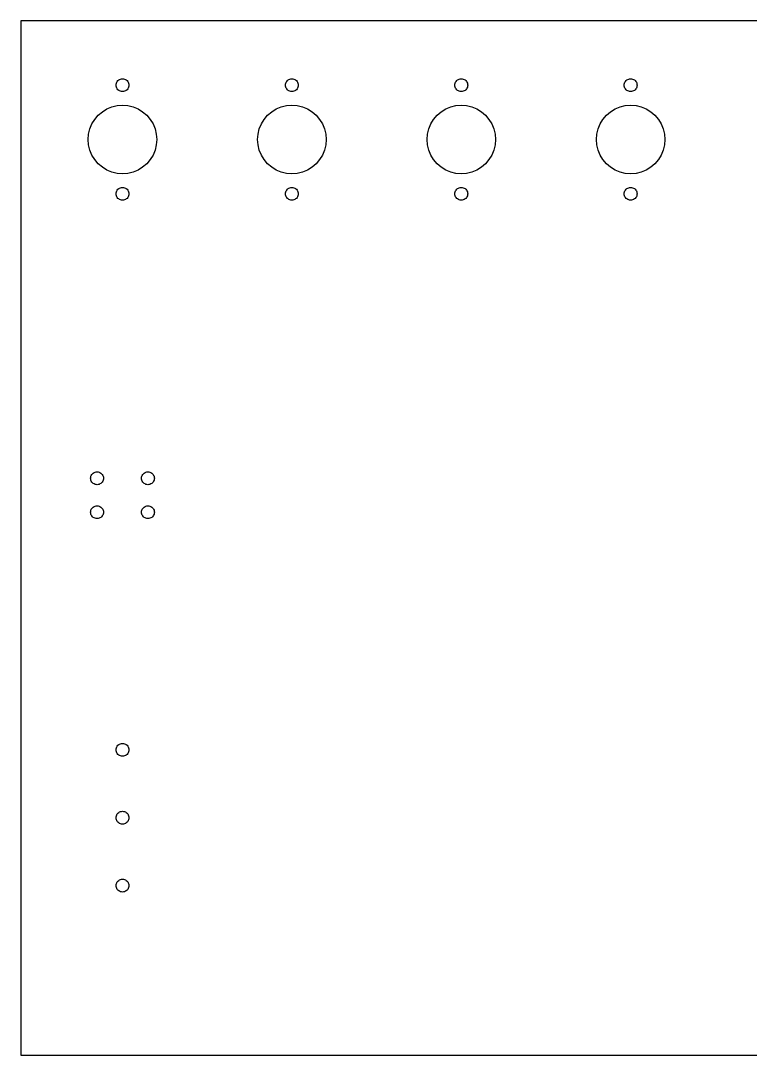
# Model space of a CAD drawing. Header units: metres. Extents: x 0 to 456, y 0 to 305.
# Drawn here: x 0 to 215, y 0 to 304.8 of the extents above; entities that cross this region are included whole.
import ezdxf

# ---------------------------------------------------------------- set-up
doc = ezdxf.new("R2010")
doc.units = ezdxf.units.M

msp = doc.modelspace()

# ---------------------------------------------------------------- linework, layer by layer
for p, q in [((456, 304.8), (0, 304.8)), ((0, 304.8), (0, 0)), ((28.2029, 286.384), (28.3164, 286.658)), ((28.3164, 286.658), (28.4713, 286.911)), ((28.4713, 286.911), (28.6639, 287.136)), ((28.6639, 287.136), (28.8893, 287.329)), ((28.8893, 287.329), (29.1422, 287.484)), ((29.1422, 287.484), (29.4161, 287.597)), ((29.4161, 287.597), (29.7044, 287.666)), ((29.7044, 287.666), (30, 287.69)), ((30, 287.69), (30.2956, 287.666)), ((30.2956, 287.666), (30.5839, 287.597)), ((30.5839, 287.597), (30.8578, 287.484)), ((30.8578, 287.484), (31.1107, 287.329)), ((31.1107, 287.329), (31.3361, 287.136)), ((31.3361, 287.136), (31.5287, 286.911)), ((31.5287, 286.911), (31.6836, 286.658)), ((31.6836, 286.658), (31.7971, 286.384)), ((78.1154, 286.384), (78.2289, 286.658)), ((78.2289, 286.658), (78.3838, 286.911)), ((78.3838, 286.911), (78.5764, 287.136)), ((78.5764, 287.136), (78.8018, 287.329)), ((78.8018, 287.329), (79.0546, 287.484)), ((79.0546, 287.484), (79.3286, 287.597)), ((79.3286, 287.597), (79.6169, 287.666)), ((79.6169, 287.666), (79.9125, 287.69)), ((79.9125, 287.69), (80.2081, 287.666)), ((80.2081, 287.666), (80.4964, 287.597)), ((80.4964, 287.597), (80.7703, 287.484)), ((80.7703, 287.484), (81.0232, 287.329)), ((81.0232, 287.329), (81.2486, 287.136)), ((81.2486, 287.136), (81.4412, 286.911)), ((81.4412, 286.911), (81.5961, 286.658)), ((81.5961, 286.658), (81.7096, 286.384)), ((128.028, 286.384), (128.141, 286.658)), ((128.141, 286.658), (128.296, 286.911)), ((128.296, 286.911), (128.489, 287.136)), ((128.489, 287.136), (128.714, 287.329)), ((128.714, 287.329), (128.967, 287.484)), ((128.967, 287.484), (129.241, 287.597)), ((129.241, 287.597), (129.529, 287.666)), ((129.529, 287.666), (129.825, 287.69)), ((129.825, 287.69), (130.121, 287.666)), ((130.121, 287.666), (130.409, 287.597)), ((130.409, 287.597), (130.683, 287.484)), ((130.683, 287.484), (130.936, 287.329)), ((130.936, 287.329), (131.161, 287.136)), ((131.161, 287.136), (131.354, 286.911)), ((131.354, 286.911), (131.509, 286.658)), ((131.509, 286.658), (131.622, 286.384)), ((177.94, 286.384), (178.054, 286.658)), ((178.054, 286.658), (178.209, 286.911)), ((178.209, 286.911), (178.401, 287.136)), ((178.401, 287.136), (178.627, 287.329)), ((178.627, 287.329), (178.88, 287.484)), ((178.88, 287.484), (179.154, 287.597)), ((179.154, 287.597), (179.442, 287.666)), ((179.442, 287.666), (179.737, 287.69)), ((179.737, 287.69), (180.033, 287.666)), ((180.033, 287.666), (180.321, 287.597)), ((180.321, 287.597), (180.595, 287.484)), ((180.595, 287.484), (180.848, 287.329)), ((180.848, 287.329), (181.074, 287.136)), ((181.074, 287.136), (181.266, 286.911)), ((181.266, 286.911), (181.421, 286.658)), ((181.421, 286.658), (181.535, 286.384)), ((28.1104, 285.8), (28.1337, 286.096)), ((28.1337, 285.504), (28.1104, 285.8)), ((28.1337, 286.096), (28.2029, 286.384)), ((28.2029, 285.216), (28.1337, 285.504)), ((28.3164, 284.942), (28.2029, 285.216)), ((28.4713, 284.689), (28.3164, 284.942)), ((28.6639, 284.464), (28.4713, 284.689)), ((28.8893, 284.271), (28.6639, 284.464)), ((29.1422, 284.116), (28.8893, 284.271)), ((29.4161, 284.003), (29.1422, 284.116)), ((29.7044, 283.934), (29.4161, 284.003)), ((30, 283.91), (29.7044, 283.934)), ((30.2956, 283.934), (30, 283.91)), ((30.5839, 284.003), (30.2956, 283.934)), ((30.8578, 284.116), (30.5839, 284.003)), ((31.1107, 284.271), (30.8578, 284.116)), ((31.3361, 284.464), (31.1107, 284.271)), ((31.5287, 284.689), (31.3361, 284.464)), ((31.6836, 284.942), (31.5287, 284.689)), ((31.7971, 285.216), (31.6836, 284.942)), ((31.7971, 286.384), (31.8663, 286.096)), ((31.8663, 285.504), (31.7971, 285.216)), ((31.8663, 286.096), (31.8896, 285.8)), ((31.8896, 285.8), (31.8663, 285.504)), ((78.0229, 285.8), (78.0462, 286.096)), ((78.0462, 285.504), (78.0229, 285.8)), ((78.0462, 286.096), (78.1154, 286.384)), ((78.1154, 285.216), (78.0462, 285.504)), ((78.2289, 284.942), (78.1154, 285.216)), ((78.3838, 284.689), (78.2289, 284.942)), ((78.5764, 284.464), (78.3838, 284.689)), ((78.8018, 284.271), (78.5764, 284.464)), ((79.0546, 284.116), (78.8018, 284.271)), ((79.3286, 284.003), (79.0546, 284.116)), ((79.6169, 283.934), (79.3286, 284.003)), ((79.9125, 283.91), (79.6169, 283.934)), ((80.2081, 283.934), (79.9125, 283.91)), ((80.4964, 284.003), (80.2081, 283.934)), ((80.7703, 284.116), (80.4964, 284.003)), ((81.0232, 284.271), (80.7703, 284.116)), ((81.2486, 284.464), (81.0232, 284.271)), ((81.4412, 284.689), (81.2486, 284.464)), ((81.5961, 284.942), (81.4412, 284.689)), ((81.7096, 285.216), (81.5961, 284.942)), ((81.7096, 286.384), (81.7788, 286.096)), ((81.7788, 285.504), (81.7096, 285.216)), ((81.7788, 286.096), (81.8021, 285.8)), ((81.8021, 285.8), (81.7788, 285.504)), ((127.935, 285.8), (127.959, 286.096)), ((127.959, 285.504), (127.935, 285.8)), ((127.959, 286.096), (128.028, 286.384)), ((128.028, 285.216), (127.959, 285.504)), ((128.141, 284.942), (128.028, 285.216)), ((128.296, 284.689), (128.141, 284.942)), ((128.489, 284.464), (128.296, 284.689)), ((128.714, 284.271), (128.489, 284.464)), ((128.967, 284.116), (128.714, 284.271)), ((129.241, 284.003), (128.967, 284.116)), ((129.529, 283.934), (129.241, 284.003)), ((129.825, 283.91), (129.529, 283.934)), ((130.121, 283.934), (129.825, 283.91)), ((130.409, 284.003), (130.121, 283.934)), ((130.683, 284.116), (130.409, 284.003)), ((130.936, 284.271), (130.683, 284.116)), ((131.161, 284.464), (130.936, 284.271)), ((131.354, 284.689), (131.161, 284.464)), ((131.509, 284.942), (131.354, 284.689)), ((131.622, 285.216), (131.509, 284.942)), ((131.622, 286.384), (131.691, 286.096)), ((131.691, 285.504), (131.622, 285.216)), ((131.691, 286.096), (131.715, 285.8)), ((131.715, 285.8), (131.691, 285.504)), ((177.848, 285.8), (177.871, 286.096)), ((177.871, 285.504), (177.848, 285.8)), ((177.871, 286.096), (177.94, 286.384)), ((177.94, 285.216), (177.871, 285.504)), ((178.054, 284.942), (177.94, 285.216)), ((178.209, 284.689), (178.054, 284.942)), ((178.401, 284.464), (178.209, 284.689)), ((178.627, 284.271), (178.401, 284.464)), ((178.88, 284.116), (178.627, 284.271)), ((179.154, 284.003), (178.88, 284.116)), ((179.442, 283.934), (179.154, 284.003)), ((179.737, 283.91), (179.442, 283.934)), ((180.033, 283.934), (179.737, 283.91)), ((180.321, 284.003), (180.033, 283.934)), ((180.595, 284.116), (180.321, 284.003)), ((180.848, 284.271), (180.595, 284.116)), ((181.074, 284.464), (180.848, 284.271)), ((181.266, 284.689), (181.074, 284.464)), ((181.421, 284.942), (181.266, 284.689)), ((181.535, 285.216), (181.421, 284.942)), ((181.535, 286.384), (181.604, 286.096)), ((181.604, 285.504), (181.535, 285.216)), ((181.604, 286.096), (181.627, 285.8)), ((181.627, 285.8), (181.604, 285.504)), ((22.8622, 276.938), (24.0667, 277.967)), ((24.0667, 277.967), (25.4173, 278.794)), ((25.4173, 278.794), (26.8807, 279.4)), ((26.8807, 279.4), (28.4209, 279.77)), ((28.4209, 279.77), (30, 279.894)), ((30, 279.894), (31.5791, 279.77)), ((31.5791, 279.77), (33.1193, 279.4)), ((33.1193, 279.4), (34.5827, 278.794)), ((34.5827, 278.794), (35.9333, 277.967)), ((35.9333, 277.967), (37.1378, 276.938)), ((72.7747, 276.938), (73.9792, 277.967)), ((73.9792, 277.967), (75.3297, 278.794)), ((75.3297, 278.794), (76.7932, 279.4)), ((76.7932, 279.4), (78.3334, 279.77)), ((78.3334, 279.77), (79.9125, 279.894)), ((79.9125, 279.894), (81.4916, 279.77)), ((81.4916, 279.77), (83.0318, 279.4)), ((83.0318, 279.4), (84.4952, 278.794)), ((84.4952, 278.794), (85.8458, 277.967)), ((85.8458, 277.967), (87.0503, 276.938)), ((122.687, 276.938), (123.892, 277.967)), ((123.892, 277.967), (125.242, 278.794)), ((125.242, 278.794), (126.706, 279.4)), ((126.706, 279.4), (128.246, 279.77)), ((128.246, 279.77), (129.825, 279.894)), ((129.825, 279.894), (131.404, 279.77)), ((131.404, 279.77), (132.944, 279.4)), ((132.944, 279.4), (134.408, 278.794)), ((134.408, 278.794), (135.758, 277.967)), ((135.758, 277.967), (136.963, 276.938)), ((172.6, 276.938), (173.804, 277.967)), ((173.804, 277.967), (175.155, 278.794)), ((175.155, 278.794), (176.618, 279.4)), ((176.618, 279.4), (178.158, 279.77)), ((178.158, 279.77), (179.737, 279.894)), ((179.737, 279.894), (181.317, 279.77)), ((181.317, 279.77), (182.857, 279.4)), ((182.857, 279.4), (184.32, 278.794)), ((184.32, 278.794), (185.671, 277.967)), ((185.671, 277.967), (186.875, 276.938)), ((20.3997, 272.919), (21.0058, 274.383)), ((21.0058, 274.383), (21.8335, 275.733)), ((21.8335, 275.733), (22.8622, 276.938)), ((37.1378, 276.938), (38.1665, 275.733)), ((38.1665, 275.733), (38.9942, 274.383)), ((38.9942, 274.383), (39.6003, 272.919)), ((70.3121, 272.919), (70.9183, 274.383)), ((70.9183, 274.383), (71.746, 275.733)), ((71.746, 275.733), (72.7747, 276.938)), ((87.0503, 276.938), (88.079, 275.733)), ((88.079, 275.733), (88.9067, 274.383)), ((88.9067, 274.383), (89.5128, 272.919)), ((120.225, 272.919), (120.831, 274.383)), ((120.831, 274.383), (121.658, 275.733)), ((121.658, 275.733), (122.687, 276.938)), ((136.963, 276.938), (137.992, 275.733)), ((137.992, 275.733), (138.819, 274.383)), ((138.819, 274.383), (139.425, 272.919)), ((170.137, 272.919), (170.743, 274.383)), ((170.743, 274.383), (171.571, 275.733)), ((171.571, 275.733), (172.6, 276.938)), ((186.875, 276.938), (187.904, 275.733)), ((187.904, 275.733), (188.732, 274.383)), ((188.732, 274.383), (189.338, 272.919)), ((19.9056, 269.8), (20.0299, 271.379)), ((20.0299, 271.379), (20.3997, 272.919)), ((39.6003, 272.919), (39.9701, 271.379)), ((39.9701, 271.379), (40.0944, 269.8)), ((69.8181, 269.8), (69.9424, 271.379)), ((69.9424, 271.379), (70.3121, 272.919)), ((89.5128, 272.919), (89.8826, 271.379)), ((89.8826, 271.379), (90.0069, 269.8)), ((119.731, 269.8), (119.855, 271.379)), ((119.855, 271.379), (120.225, 272.919)), ((139.425, 272.919), (139.795, 271.379)), ((139.795, 271.379), (139.919, 269.8)), ((169.643, 269.8), (169.767, 271.379)), ((169.767, 271.379), (170.137, 272.919)), ((189.338, 272.919), (189.708, 271.379)), ((189.708, 271.379), (189.832, 269.8)), ((20.0299, 268.221), (19.9056, 269.8)), ((40.0944, 269.8), (39.9701, 268.221)), ((69.9424, 268.221), (69.8181, 269.8)), ((90.0069, 269.8), (89.8826, 268.221)), ((119.855, 268.221), (119.731, 269.8)), ((139.919, 269.8), (139.795, 268.221)), ((169.767, 268.221), (169.643, 269.8)), ((189.832, 269.8), (189.708, 268.221)), ((20.3997, 266.681), (20.0299, 268.221)), ((21.0058, 265.217), (20.3997, 266.681)), ((21.8335, 263.867), (21.0058, 265.217)), ((38.9942, 265.217), (38.1665, 263.867)), ((39.6003, 266.681), (38.9942, 265.217)), ((39.9701, 268.221), (39.6003, 266.681)), ((70.3121, 266.681), (69.9424, 268.221)), ((70.9183, 265.217), (70.3121, 266.681)), ((71.746, 263.867), (70.9183, 265.217)), ((88.9067, 265.217), (88.079, 263.867)), ((89.5128, 266.681), (88.9067, 265.217)), ((89.8826, 268.221), (89.5128, 266.681)), ((120.225, 266.681), (119.855, 268.221)), ((120.831, 265.217), (120.225, 266.681)), ((121.658, 263.867), (120.831, 265.217)), ((138.819, 265.217), (137.992, 263.867)), ((139.425, 266.681), (138.819, 265.217)), ((139.795, 268.221), (139.425, 266.681)), ((170.137, 266.681), (169.767, 268.221)), ((170.743, 265.217), (170.137, 266.681)), ((171.571, 263.867), (170.743, 265.217)), ((188.732, 265.217), (187.904, 263.867)), ((189.338, 266.681), (188.732, 265.217)), ((189.708, 268.221), (189.338, 266.681)), ((22.8622, 262.662), (21.8335, 263.867)), ((24.0667, 261.633), (22.8622, 262.662)), ((37.1378, 262.662), (35.9333, 261.633)), ((38.1665, 263.867), (37.1378, 262.662)), ((72.7747, 262.662), (71.746, 263.867)), ((73.9792, 261.633), (72.7747, 262.662)), ((87.0503, 262.662), (85.8458, 261.633)), ((88.079, 263.867), (87.0503, 262.662)), ((122.687, 262.662), (121.658, 263.867)), ((123.892, 261.633), (122.687, 262.662)), ((136.963, 262.662), (135.758, 261.633)), ((137.992, 263.867), (136.963, 262.662)), ((172.6, 262.662), (171.571, 263.867)), ((173.804, 261.633), (172.6, 262.662)), ((186.875, 262.662), (185.671, 261.633)), ((187.904, 263.867), (186.875, 262.662)), ((25.4173, 260.806), (24.0667, 261.633)), ((26.8807, 260.2), (25.4173, 260.806)), ((28.4209, 259.83), (26.8807, 260.2)), ((30, 259.706), (28.4209, 259.83)), ((31.5791, 259.83), (30, 259.706)), ((33.1193, 260.2), (31.5791, 259.83)), ((34.5827, 260.806), (33.1193, 260.2)), ((35.9333, 261.633), (34.5827, 260.806)), ((75.3297, 260.806), (73.9792, 261.633)), ((76.7932, 260.2), (75.3297, 260.806)), ((78.3334, 259.83), (76.7932, 260.2)), ((79.9125, 259.706), (78.3334, 259.83)), ((81.4916, 259.83), (79.9125, 259.706)), ((83.0318, 260.2), (81.4916, 259.83)), ((84.4952, 260.806), (83.0318, 260.2)), ((85.8458, 261.633), (84.4952, 260.806)), ((125.242, 260.806), (123.892, 261.633)), ((126.706, 260.2), (125.242, 260.806)), ((128.246, 259.83), (126.706, 260.2)), ((129.825, 259.706), (128.246, 259.83)), ((131.404, 259.83), (129.825, 259.706)), ((132.944, 260.2), (131.404, 259.83)), ((134.408, 260.806), (132.944, 260.2)), ((135.758, 261.633), (134.408, 260.806)), ((175.155, 260.806), (173.804, 261.633)), ((176.618, 260.2), (175.155, 260.806)), ((178.158, 259.83), (176.618, 260.2)), ((179.737, 259.706), (178.158, 259.83)), ((181.317, 259.83), (179.737, 259.706)), ((182.857, 260.2), (181.317, 259.83)), ((184.32, 260.806), (182.857, 260.2)), ((185.671, 261.633), (184.32, 260.806)), ((28.1104, 253.8), (28.1337, 254.096)), ((28.1337, 253.504), (28.1104, 253.8)), ((28.1337, 254.096), (28.2029, 254.384)), ((28.2029, 253.216), (28.1337, 253.504)), ((28.2029, 254.384), (28.3164, 254.658)), ((28.3164, 252.942), (28.2029, 253.216)), ((28.3164, 254.658), (28.4713, 254.911)), ((28.4713, 254.911), (28.6639, 255.136)), ((28.6639, 255.136), (28.8893, 255.329)), ((28.8893, 255.329), (29.1422, 255.484)), ((29.1422, 255.484), (29.4161, 255.597)), ((29.4161, 255.597), (29.7044, 255.666)), ((29.7044, 255.666), (30, 255.69)), ((30, 255.69), (30.2956, 255.666)), ((30.2956, 255.666), (30.5839, 255.597)), ((30.5839, 255.597), (30.8578, 255.484)), ((30.8578, 255.484), (31.1107, 255.329)), ((31.1107, 255.329), (31.3361, 255.136)), ((31.3361, 255.136), (31.5287, 254.911)), ((31.5287, 254.911), (31.6836, 254.658)), ((31.6836, 254.658), (31.7971, 254.384)), ((31.7971, 253.216), (31.6836, 252.942)), ((31.7971, 254.384), (31.8663, 254.096)), ((31.8663, 253.504), (31.7971, 253.216)), ((31.8663, 254.096), (31.8896, 253.8)), ((31.8896, 253.8), (31.8663, 253.504)), ((78.0229, 253.8), (78.0462, 254.096)), ((78.0462, 253.504), (78.0229, 253.8)), ((78.0462, 254.096), (78.1154, 254.384)), ((78.1154, 253.216), (78.0462, 253.504)), ((78.1154, 254.384), (78.2289, 254.658)), ((78.2289, 252.942), (78.1154, 253.216)), ((78.2289, 254.658), (78.3838, 254.911)), ((78.3838, 254.911), (78.5764, 255.136)), ((78.5764, 255.136), (78.8018, 255.329)), ((78.8018, 255.329), (79.0546, 255.484)), ((79.0546, 255.484), (79.3286, 255.597)), ((79.3286, 255.597), (79.6169, 255.666)), ((79.6169, 255.666), (79.9125, 255.69)), ((79.9125, 255.69), (80.2081, 255.666)), ((80.2081, 255.666), (80.4964, 255.597)), ((80.4964, 255.597), (80.7703, 255.484)), ((80.7703, 255.484), (81.0232, 255.329)), ((81.0232, 255.329), (81.2486, 255.136)), ((81.2486, 255.136), (81.4412, 254.911)), ((81.4412, 254.911), (81.5961, 254.658)), ((81.5961, 254.658), (81.7096, 254.384)), ((81.7096, 253.216), (81.5961, 252.942)), ((81.7096, 254.384), (81.7788, 254.096)), ((81.7788, 253.504), (81.7096, 253.216)), ((81.7788, 254.096), (81.8021, 253.8)), ((81.8021, 253.8), (81.7788, 253.504)), ((127.935, 253.8), (127.959, 254.096)), ((127.959, 253.504), (127.935, 253.8)), ((127.959, 254.096), (128.028, 254.384)), ((128.028, 253.216), (127.959, 253.504)), ((128.028, 254.384), (128.141, 254.658)), ((128.141, 252.942), (128.028, 253.216)), ((128.141, 254.658), (128.296, 254.911)), ((128.296, 254.911), (128.489, 255.136)), ((128.489, 255.136), (128.714, 255.329)), ((128.714, 255.329), (128.967, 255.484)), ((128.967, 255.484), (129.241, 255.597)), ((129.241, 255.597), (129.529, 255.666)), ((129.529, 255.666), (129.825, 255.69)), ((129.825, 255.69), (130.121, 255.666)), ((130.121, 255.666), (130.409, 255.597)), ((130.409, 255.597), (130.683, 255.484)), ((130.683, 255.484), (130.936, 255.329)), ((130.936, 255.329), (131.161, 255.136)), ((131.161, 255.136), (131.354, 254.911)), ((131.354, 254.911), (131.509, 254.658)), ((131.509, 254.658), (131.622, 254.384)), ((131.622, 253.216), (131.509, 252.942)), ((131.622, 254.384), (131.691, 254.096)), ((131.691, 253.504), (131.622, 253.216)), ((131.691, 254.096), (131.715, 253.8)), ((131.715, 253.8), (131.691, 253.504)), ((177.848, 253.8), (177.871, 254.096)), ((177.871, 253.504), (177.848, 253.8)), ((177.871, 254.096), (177.94, 254.384)), ((177.94, 253.216), (177.871, 253.504)), ((177.94, 254.384), (178.054, 254.658)), ((178.054, 252.942), (177.94, 253.216)), ((178.054, 254.658), (178.209, 254.911)), ((178.209, 254.911), (178.401, 255.136)), ((178.401, 255.136), (178.627, 255.329)), ((178.627, 255.329), (178.88, 255.484)), ((178.88, 255.484), (179.154, 255.597)), ((179.154, 255.597), (179.442, 255.666)), ((179.442, 255.666), (179.737, 255.69)), ((179.737, 255.69), (180.033, 255.666)), ((180.033, 255.666), (180.321, 255.597)), ((180.321, 255.597), (180.595, 255.484)), ((180.595, 255.484), (180.848, 255.329)), ((180.848, 255.329), (181.074, 255.136)), ((181.074, 255.136), (181.266, 254.911)), ((181.266, 254.911), (181.421, 254.658)), ((181.421, 254.658), (181.535, 254.384)), ((181.535, 253.216), (181.421, 252.942)), ((181.535, 254.384), (181.604, 254.096)), ((181.604, 253.504), (181.535, 253.216)), ((181.604, 254.096), (181.627, 253.8)), ((181.627, 253.8), (181.604, 253.504)), ((28.4713, 252.689), (28.3164, 252.942)), ((28.6639, 252.464), (28.4713, 252.689)), ((28.8893, 252.271), (28.6639, 252.464)), ((29.1422, 252.116), (28.8893, 252.271)), ((29.4161, 252.003), (29.1422, 252.116)), ((29.7044, 251.934), (29.4161, 252.003)), ((30, 251.91), (29.7044, 251.934)), ((30.2956, 251.934), (30, 251.91)), ((30.5839, 252.003), (30.2956, 251.934)), ((30.8578, 252.116), (30.5839, 252.003)), ((31.1107, 252.271), (30.8578, 252.116)), ((31.3361, 252.464), (31.1107, 252.271)), ((31.5287, 252.689), (31.3361, 252.464)), ((31.6836, 252.942), (31.5287, 252.689)), ((78.3838, 252.689), (78.2289, 252.942)), ((78.5764, 252.464), (78.3838, 252.689)), ((78.8018, 252.271), (78.5764, 252.464)), ((79.0546, 252.116), (78.8018, 252.271)), ((79.3286, 252.003), (79.0546, 252.116)), ((79.6169, 251.934), (79.3286, 252.003)), ((79.9125, 251.91), (79.6169, 251.934)), ((80.2081, 251.934), (79.9125, 251.91)), ((80.4964, 252.003), (80.2081, 251.934)), ((80.7703, 252.116), (80.4964, 252.003)), ((81.0232, 252.271), (80.7703, 252.116)), ((81.2486, 252.464), (81.0232, 252.271)), ((81.4412, 252.689), (81.2486, 252.464)), ((81.5961, 252.942), (81.4412, 252.689)), ((128.296, 252.689), (128.141, 252.942)), ((128.489, 252.464), (128.296, 252.689)), ((128.714, 252.271), (128.489, 252.464)), ((128.967, 252.116), (128.714, 252.271)), ((129.241, 252.003), (128.967, 252.116)), ((129.529, 251.934), (129.241, 252.003)), ((129.825, 251.91), (129.529, 251.934)), ((130.121, 251.934), (129.825, 251.91)), ((130.409, 252.003), (130.121, 251.934)), ((130.683, 252.116), (130.409, 252.003)), ((130.936, 252.271), (130.683, 252.116)), ((131.161, 252.464), (130.936, 252.271)), ((131.354, 252.689), (131.161, 252.464)), ((131.509, 252.942), (131.354, 252.689)), ((178.209, 252.689), (178.054, 252.942)), ((178.401, 252.464), (178.209, 252.689)), ((178.627, 252.271), (178.401, 252.464)), ((178.88, 252.116), (178.627, 252.271)), ((179.154, 252.003), (178.88, 252.116)), ((179.442, 251.934), (179.154, 252.003)), ((179.737, 251.91), (179.442, 251.934)), ((180.033, 251.934), (179.737, 251.91)), ((180.321, 252.003), (180.033, 251.934)), ((180.595, 252.116), (180.321, 252.003)), ((180.848, 252.271), (180.595, 252.116)), ((181.074, 252.464), (180.848, 252.271)), ((181.266, 252.689), (181.074, 252.464)), ((181.421, 252.942), (181.266, 252.689)), ((20.7029, 170.584), (20.8164, 170.858)), ((20.8164, 170.858), (20.9713, 171.111)), ((20.9713, 171.111), (21.1639, 171.336)), ((21.1639, 171.336), (21.3893, 171.529)), ((21.3893, 171.529), (21.6422, 171.684)), ((21.6422, 171.684), (21.9161, 171.797)), ((21.9161, 171.797), (22.2044, 171.866)), ((22.2044, 171.866), (22.5, 171.89)), ((22.5, 171.89), (22.7956, 171.866)), ((22.7956, 171.866), (23.0839, 171.797)), ((23.0839, 171.797), (23.3579, 171.684)), ((23.3579, 171.684), (23.6107, 171.529)), ((23.6107, 171.529), (23.8362, 171.336)), ((23.8362, 171.336), (24.0287, 171.111)), ((24.0287, 171.111), (24.1836, 170.858)), ((24.1836, 170.858), (24.2971, 170.584)), ((35.7029, 170.584), (35.8164, 170.858)), ((35.8164, 170.858), (35.9713, 171.111)), ((35.9713, 171.111), (36.1638, 171.336)), ((36.1638, 171.336), (36.3893, 171.529)), ((36.3893, 171.529), (36.6421, 171.684)), ((36.6421, 171.684), (36.9161, 171.797)), ((36.9161, 171.797), (37.2044, 171.866)), ((37.2044, 171.866), (37.5, 171.89)), ((37.5, 171.89), (37.7956, 171.866)), ((37.7956, 171.866), (38.0839, 171.797)), ((38.0839, 171.797), (38.3578, 171.684)), ((38.3578, 171.684), (38.6107, 171.529)), ((38.6107, 171.529), (38.8361, 171.336)), ((38.8361, 171.336), (39.0287, 171.111)), ((39.0287, 171.111), (39.1836, 170.858)), ((39.1836, 170.858), (39.2971, 170.584)), ((20.6104, 170), (20.6337, 170.296)), ((20.6337, 169.704), (20.6104, 170)), ((20.6337, 170.296), (20.7029, 170.584)), ((20.7029, 169.416), (20.6337, 169.704)), ((20.8164, 169.142), (20.7029, 169.416)), ((20.9713, 168.889), (20.8164, 169.142)), ((21.1639, 168.664), (20.9713, 168.889)), ((21.3893, 168.471), (21.1639, 168.664)), ((21.6422, 168.316), (21.3893, 168.471)), ((21.9161, 168.203), (21.6422, 168.316)), ((22.2044, 168.134), (21.9161, 168.203)), ((22.5, 168.11), (22.2044, 168.134)), ((22.7956, 168.134), (22.5, 168.11)), ((23.0839, 168.203), (22.7956, 168.134)), ((23.3579, 168.316), (23.0839, 168.203)), ((23.6107, 168.471), (23.3579, 168.316)), ((23.8362, 168.664), (23.6107, 168.471)), ((24.0287, 168.889), (23.8362, 168.664)), ((24.1836, 169.142), (24.0287, 168.889)), ((24.2971, 169.416), (24.1836, 169.142)), ((24.2971, 170.584), (24.3663, 170.296)), ((24.3663, 169.704), (24.2971, 169.416)), ((24.3663, 170.296), (24.3896, 170)), ((24.3896, 170), (24.3663, 169.704)), ((35.6104, 170), (35.6337, 170.296)), ((35.6337, 169.704), (35.6104, 170)), ((35.6337, 170.296), (35.7029, 170.584)), ((35.7029, 169.416), (35.6337, 169.704)), ((35.8164, 169.142), (35.7029, 169.416)), ((35.9713, 168.889), (35.8164, 169.142)), ((36.1638, 168.664), (35.9713, 168.889)), ((36.3893, 168.471), (36.1638, 168.664)), ((36.6421, 168.316), (36.3893, 168.471)), ((36.9161, 168.203), (36.6421, 168.316)), ((37.2044, 168.134), (36.9161, 168.203)), ((37.5, 168.11), (37.2044, 168.134)), ((37.7956, 168.134), (37.5, 168.11)), ((38.0839, 168.203), (37.7956, 168.134)), ((38.3578, 168.316), (38.0839, 168.203)), ((38.6107, 168.471), (38.3578, 168.316)), ((38.8361, 168.664), (38.6107, 168.471)), ((39.0287, 168.889), (38.8361, 168.664)), ((39.1836, 169.142), (39.0287, 168.889)), ((39.2971, 169.416), (39.1836, 169.142)), ((39.2971, 170.584), (39.3663, 170.296)), ((39.3663, 169.704), (39.2971, 169.416)), ((39.3663, 170.296), (39.3896, 170)), ((39.3896, 170), (39.3663, 169.704)), ((21.3893, 161.529), (21.6422, 161.684)), ((21.6422, 161.684), (21.9161, 161.797)), ((21.9161, 161.797), (22.2044, 161.866)), ((22.2044, 161.866), (22.5, 161.89)), ((22.5, 161.89), (22.7956, 161.866)), ((22.7956, 161.866), (23.0839, 161.797)), ((23.0839, 161.797), (23.3579, 161.684)), ((23.3579, 161.684), (23.6107, 161.529)), ((36.3893, 161.529), (36.6421, 161.684)), ((36.6421, 161.684), (36.9161, 161.797)), ((36.9161, 161.797), (37.2044, 161.866)), ((37.2044, 161.866), (37.5, 161.89)), ((37.5, 161.89), (37.7956, 161.866)), ((37.7956, 161.866), (38.0839, 161.797)), ((38.0839, 161.797), (38.3578, 161.684)), ((38.3578, 161.684), (38.6107, 161.529)), ((20.6104, 160), (20.6337, 160.296)), ((20.6337, 159.704), (20.6104, 160)), ((20.6337, 160.296), (20.7029, 160.584)), ((20.7029, 159.416), (20.6337, 159.704)), ((20.7029, 160.584), (20.8164, 160.858)), ((20.8164, 159.142), (20.7029, 159.416)), ((20.8164, 160.858), (20.9713, 161.111)), ((20.9713, 158.889), (20.8164, 159.142)), ((20.9713, 161.111), (21.1639, 161.336)), ((21.1639, 158.664), (20.9713, 158.889)), ((21.1639, 161.336), (21.3893, 161.529)), ((21.3893, 158.471), (21.1639, 158.664)), ((23.6107, 161.529), (23.8362, 161.336)), ((23.8362, 158.664), (23.6107, 158.471)), ((23.8362, 161.336), (24.0287, 161.111)), ((24.0287, 158.889), (23.8362, 158.664)), ((24.0287, 161.111), (24.1836, 160.858)), ((24.1836, 159.142), (24.0287, 158.889)), ((24.1836, 160.858), (24.2971, 160.584)), ((24.2971, 159.416), (24.1836, 159.142)), ((24.2971, 160.584), (24.3663, 160.296)), ((24.3663, 159.704), (24.2971, 159.416)), ((24.3663, 160.296), (24.3896, 160)), ((24.3896, 160), (24.3663, 159.704)), ((35.6104, 160), (35.6337, 160.296)), ((35.6337, 159.704), (35.6104, 160)), ((35.6337, 160.296), (35.7029, 160.584)), ((35.7029, 159.416), (35.6337, 159.704)), ((35.7029, 160.584), (35.8164, 160.858)), ((35.8164, 159.142), (35.7029, 159.416)), ((35.8164, 160.858), (35.9713, 161.111)), ((35.9713, 158.889), (35.8164, 159.142)), ((35.9713, 161.111), (36.1638, 161.336)), ((36.1638, 158.664), (35.9713, 158.889)), ((36.1638, 161.336), (36.3893, 161.529)), ((36.3893, 158.471), (36.1638, 158.664)), ((38.6107, 161.529), (38.8361, 161.336)), ((38.8361, 158.664), (38.6107, 158.471)), ((38.8361, 161.336), (39.0287, 161.111)), ((39.0287, 158.889), (38.8361, 158.664)), ((39.0287, 161.111), (39.1836, 160.858)), ((39.1836, 159.142), (39.0287, 158.889)), ((39.1836, 160.858), (39.2971, 160.584)), ((39.2971, 159.416), (39.1836, 159.142)), ((39.2971, 160.584), (39.3663, 160.296)), ((39.3663, 159.704), (39.2971, 159.416)), ((39.3663, 160.296), (39.3896, 160)), ((39.3896, 160), (39.3663, 159.704)), ((21.6422, 158.316), (21.3893, 158.471)), ((21.9161, 158.203), (21.6422, 158.316)), ((22.2044, 158.134), (21.9161, 158.203)), ((22.5, 158.11), (22.2044, 158.134)), ((22.7956, 158.134), (22.5, 158.11)), ((23.0839, 158.203), (22.7956, 158.134)), ((23.3579, 158.316), (23.0839, 158.203)), ((23.6107, 158.471), (23.3579, 158.316)), ((36.6421, 158.316), (36.3893, 158.471)), ((36.9161, 158.203), (36.6421, 158.316)), ((37.2044, 158.134), (36.9161, 158.203)), ((37.5, 158.11), (37.2044, 158.134)), ((37.7956, 158.134), (37.5, 158.11)), ((38.0839, 158.203), (37.7956, 158.134)), ((38.3578, 158.316), (38.0839, 158.203)), ((38.6107, 158.471), (38.3578, 158.316)), ((28.6639, 91.3361), (28.8893, 91.5287)), ((28.8893, 91.5287), (29.1422, 91.6836)), ((29.1422, 91.6836), (29.4161, 91.7971)), ((29.4161, 91.7971), (29.7044, 91.8663)), ((29.7044, 91.8663), (30, 91.8896)), ((30, 91.8896), (30.2956, 91.8663)), ((30.2956, 91.8663), (30.5839, 91.7971)), ((30.5839, 91.7971), (30.8578, 91.6836)), ((30.8578, 91.6836), (31.1107, 91.5287)), ((31.1107, 91.5287), (31.3361, 91.3361)), ((28.1104, 90), (28.1337, 90.2956)), ((28.1337, 89.7044), (28.1104, 90)), ((28.1337, 90.2956), (28.2029, 90.5839)), ((28.2029, 89.4161), (28.1337, 89.7044)), ((28.2029, 90.5839), (28.3164, 90.8578)), ((28.3164, 89.1421), (28.2029, 89.4161)), ((28.3164, 90.8578), (28.4713, 91.1107)), ((28.4713, 88.8893), (28.3164, 89.1421)), ((28.4713, 91.1107), (28.6639, 91.3361)), ((28.6639, 88.6638), (28.4713, 88.8893)), ((28.8893, 88.4713), (28.6639, 88.6638)), ((29.1422, 88.3164), (28.8893, 88.4713)), ((31.1107, 88.4713), (30.8578, 88.3164)), ((31.3361, 88.6638), (31.1107, 88.4713)), ((31.3361, 91.3361), (31.5287, 91.1107)), ((31.5287, 88.8893), (31.3361, 88.6638)), ((31.5287, 91.1107), (31.6836, 90.8578)), ((31.6836, 89.1421), (31.5287, 88.8893)), ((31.6836, 90.8578), (31.7971, 90.5839)), ((31.7971, 89.4161), (31.6836, 89.1421)), ((31.7971, 90.5839), (31.8663, 90.2956)), ((31.8663, 89.7044), (31.7971, 89.4161)), ((31.8663, 90.2956), (31.8896, 90)), ((31.8896, 90), (31.8663, 89.7044)), ((29.4161, 88.2029), (29.1422, 88.3164)), ((29.7044, 88.1337), (29.4161, 88.2029)), ((30, 88.1104), (29.7044, 88.1337)), ((30.2956, 88.1337), (30, 88.1104)), ((30.5839, 88.2029), (30.2956, 88.1337)), ((30.8578, 88.3164), (30.5839, 88.2029)), ((28.1104, 70), (28.1337, 70.2956)), ((28.1337, 70.2956), (28.2029, 70.5839)), ((28.2029, 70.5839), (28.3164, 70.8578)), ((28.3164, 70.8578), (28.4713, 71.1107)), ((28.4713, 71.1107), (28.6639, 71.3361)), ((28.6639, 71.3361), (28.8893, 71.5287)), ((28.8893, 71.5287), (29.1422, 71.6836)), ((29.1422, 71.6836), (29.4161, 71.7971)), ((29.4161, 71.7971), (29.7044, 71.8663)), ((29.7044, 71.8663), (30, 71.8896)), ((30, 71.8896), (30.2956, 71.8663)), ((30.2956, 71.8663), (30.5839, 71.7971)), ((30.5839, 71.7971), (30.8578, 71.6836)), ((30.8578, 71.6836), (31.1107, 71.5287)), ((31.1107, 71.5287), (31.3361, 71.3361)), ((31.3361, 71.3361), (31.5287, 71.1107)), ((31.5287, 71.1107), (31.6836, 70.8578)), ((31.6836, 70.8578), (31.7971, 70.5839)), ((31.7971, 70.5839), (31.8663, 70.2956)), ((31.8663, 70.2956), (31.8896, 70)), ((28.1337, 69.7044), (28.1104, 70)), ((28.2029, 69.4161), (28.1337, 69.7044)), ((28.3164, 69.1421), (28.2029, 69.4161)), ((28.4713, 68.8893), (28.3164, 69.1421)), ((28.6639, 68.6638), (28.4713, 68.8893)), ((28.8893, 68.4713), (28.6639, 68.6638)), ((29.1422, 68.3164), (28.8893, 68.4713)), ((29.4161, 68.2029), (29.1422, 68.3164)), ((29.7044, 68.1337), (29.4161, 68.2029)), ((30, 68.1104), (29.7044, 68.1337)), ((30.2956, 68.1337), (30, 68.1104)), ((30.5839, 68.2029), (30.2956, 68.1337)), ((30.8578, 68.3164), (30.5839, 68.2029)), ((31.1107, 68.4713), (30.8578, 68.3164)), ((31.3361, 68.6638), (31.1107, 68.4713)), ((31.5287, 68.8893), (31.3361, 68.6638)), ((31.6836, 69.1421), (31.5287, 68.8893)), ((31.7971, 69.4161), (31.6836, 69.1421)), ((31.8663, 69.7044), (31.7971, 69.4161)), ((31.8896, 70), (31.8663, 69.7044)), ((29.4161, 51.7971), (29.7044, 51.8663)), ((29.7044, 51.8663), (30, 51.8896)), ((30, 51.8896), (30.2956, 51.8663)), ((30.2956, 51.8663), (30.5839, 51.7971)), ((28.1104, 50), (28.1337, 50.2956)), ((28.1337, 49.7044), (28.1104, 50)), ((28.1337, 50.2956), (28.2029, 50.5839)), ((28.2029, 49.4161), (28.1337, 49.7044)), ((28.2029, 50.5839), (28.3164, 50.8578)), ((28.3164, 49.1422), (28.2029, 49.4161)), ((28.3164, 50.8578), (28.4713, 51.1107)), ((28.4713, 48.8893), (28.3164, 49.1422)), ((28.4713, 51.1107), (28.6639, 51.3361)), ((28.6639, 48.6639), (28.4713, 48.8893)), ((28.6639, 51.3361), (28.8893, 51.5287)), ((28.8893, 51.5287), (29.1422, 51.6836)), ((29.1422, 51.6836), (29.4161, 51.7971)), ((30.5839, 51.7971), (30.8578, 51.6836)), ((30.8578, 51.6836), (31.1107, 51.5287)), ((31.1107, 51.5287), (31.3361, 51.3361)), ((31.3361, 51.3361), (31.5287, 51.1107)), ((31.5287, 48.8893), (31.3361, 48.6639)), ((31.5287, 51.1107), (31.6836, 50.8578)), ((31.6836, 49.1422), (31.5287, 48.8893)), ((31.6836, 50.8578), (31.7971, 50.5839)), ((31.7971, 49.4161), (31.6836, 49.1422)), ((31.7971, 50.5839), (31.8663, 50.2956)), ((31.8663, 49.7044), (31.7971, 49.4161)), ((31.8663, 50.2956), (31.8896, 50)), ((31.8896, 50), (31.8663, 49.7044)), ((28.8893, 48.4713), (28.6639, 48.6639)), ((29.1422, 48.3164), (28.8893, 48.4713)), ((29.4161, 48.2029), (29.1422, 48.3164)), ((29.7044, 48.1337), (29.4161, 48.2029)), ((30, 48.1104), (29.7044, 48.1337)), ((30.2956, 48.1337), (30, 48.1104)), ((30.5839, 48.2029), (30.2956, 48.1337)), ((30.8578, 48.3164), (30.5839, 48.2029)), ((31.1107, 48.4713), (30.8578, 48.3164)), ((31.3361, 48.6639), (31.1107, 48.4713)), ((0, 0), (456, 0))]:
    msp.add_line(p, q)

doc.saveas('drawing.dxf')
